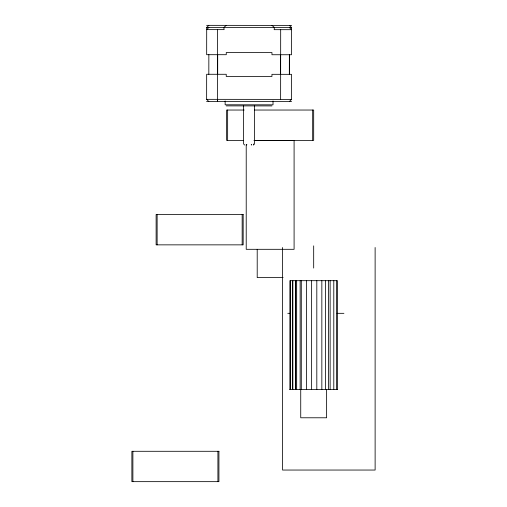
<?xml version="1.0" encoding="UTF-8"?>
<svg xmlns="http://www.w3.org/2000/svg" width="507" height="507" viewBox="0 0 507 507"><rect width="100%" height="100%" fill="white"/><g stroke="black" fill="none" stroke-linecap="round" stroke-linejoin="round"><path stroke-width="0.76" d="M208.821 101.52L206.641 99.34L206.66 74.276L226.249 74.288L226.242 76.468L271.942 76.5L271.948 74.32L291.531 74.333L291.512 99.397L289.339 101.571M208.871 25.35L206.704 27.454L206.672 54.693L226.261 54.705L226.261 52.525L271.961 52.563L271.961 54.737L291.544 54.75L291.55 27.511L289.389 25.407M208.827 74.276L208.852 54.693M217.573 29.634L217.522 101.52L217.452 99.347M217.687 74.282L217.699 54.699M225.14 100.982L225.14 104.791L273.013 104.829L273.013 101.02M243.633 105.469L243.607 143.975L244.697 145.065M246.434 144.634L246.434 145.065L246.871 144.634M251.656 144.634L251.656 145.072L251.225 144.634M253.399 143.982L253.399 145.072L254.489 143.982L254.514 105.481M280.51 74.326L280.523 54.743M280.631 99.391L280.682 29.679M208.871 27.454L206.704 29.628L224.1 29.64L223.866 27.46L226.28 25.363M244.171 110.038L226.635 110.038L226.635 140.395L243.385 140.395M254.406 110.038L313.681 110.038L313.681 140.395L254.406 140.395M253.937 140.509L294.092 140.509L294.092 249.311L246.218 249.311L246.218 144.451M283.102 277.602L257.207 277.602L257.207 249.311M287.786 313.326L290.555 313.326M337.073 313.326L343.93 313.326M289.744 389.49L337.618 389.49M206.609 25.35L291.652 25.407M206.704 27.454L291.55 27.511M206.641 99.34L291.512 99.397M206.558 101.514L291.601 101.577M226.223 105.881L271.923 105.912M271.98 25.394L274.388 27.498L274.154 29.672L291.563 29.685L289.389 27.511M375.123 247.498L375.123 470.046L282.564 470.046L282.564 247.498M337.485 389.49L337.485 280.682L289.877 280.682L289.877 389.49M336.407 280.682L336.407 389.49M333.79 280.682L333.79 389.49M330.133 280.682L330.133 389.49M328.479 280.682L328.479 389.49M326.628 389.49L326.628 417.781L300.733 417.781L300.733 389.49M325.532 280.682L325.532 389.49M321.844 280.682L321.844 389.49M316.812 280.682L316.812 389.49M313.681 245.863L313.681 268.064M312.673 110.038L312.673 140.395M311.628 280.682L311.628 389.49M306.539 280.682L306.539 389.49M301.291 280.682L301.291 389.49M300.138 280.682L300.138 389.49M296.665 280.682L296.665 389.49M295.72 280.682L295.72 389.49M295.486 280.682L295.486 389.49M292.856 280.682L292.856 389.49M292.558 280.682L292.558 389.49M292.438 280.682L292.438 389.49M290.422 280.682L290.422 389.49M242.162 214.493L242.162 244.856M227.643 110.038L227.643 140.395M217.915 451.293L217.915 481.65M157.132 214.493L157.132 244.856M132.885 451.293L132.885 481.65M289.37 54.75L289.358 74.333L289.377 54.75M243.17 214.493L156.124 214.493L156.124 244.856L243.17 244.856L243.17 214.493M218.923 451.293L131.877 451.293L131.877 481.65L218.923 481.65L218.923 451.293"/></g></svg>
